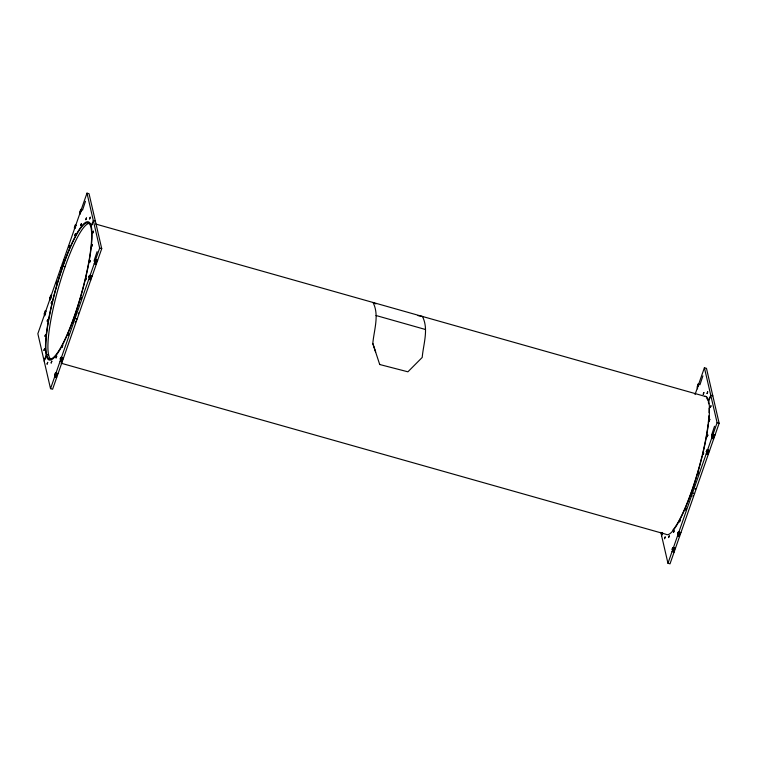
<?xml version="1.0" encoding="UTF-8"?>
<svg xmlns="http://www.w3.org/2000/svg" width="757" height="757" viewBox="0 0 757 757"><rect width="100%" height="100%" fill="white"/><g stroke="black" fill="none" stroke-linecap="round" stroke-linejoin="round"><path stroke-width="1.14" d="M56.983 373.627L56.33 375.519L56.813 373.513M61.421 357.72L60.967 359.386M78.567 312.934L78.387 313.9M375.964 303.907L373.021 302.478C379.55 315.035 373.949 330.194 372.813 343.479L379.721 364.514L407.919 371.81L422.207 357.446C423.343 344.161 428.935 329.002 422.415 316.445L418.044 315.641M693.204 495.513L693.024 496.469M55.942 373.532L55.356 375.217L55.393 372.993L54.788 375.075L55.261 374.157M62.945 358.345L62.434 359.963M90.064 275.917L89.477 277.601L89.733 275.945M678.83 532.521L678.234 534.205L678.281 531.982L677.666 534.073L678.149 533.146M695.295 489.05L695.39 488.549M712.952 434.906L712.299 436.6L712.611 434.934M75.312 227.053L74.754 228.51L75.359 226.636M80.715 211.676C80.99 208.885 79.438 214.865 80.649 211.951M75.728 321.328L75.331 322.567M96.48 261.543L97.038 260.342L96.385 262.367M55.431 374.062L55.611 373.561M57.059 374.242C56.075 377.724 58.28 372.898 57.154 373.996M62.434 358.884L62.613 358.383M95.013 260.834L95.496 259.906L95.004 261.913M662.555 532.483L662.328 533.912L662.725 533.25M678.31 533.06L678.49 532.549M714.069 435.616L713.842 437.035L714.248 435.18M82.504 210.228L85.465 201.296M94.133 260.588L97.095 251.665M699.922 384.83L702.893 375.907M711.552 435.199L714.513 426.267M45.269 310.947L45.704 312.859L44.682 315.783L44.247 313.881L45.269 310.947L46.291 311.241M50.728 295.325L51.164 297.236L50.142 300.16L49.707 298.258L50.728 295.325L51.76 295.618M74.262 227.999L75.284 225.066L76.315 225.359M80.176 214.259L79.731 212.357L80.753 209.424L81.784 209.717M86.989 193.149L37.85 333.714L50.53 388.653L52.593 389.24L101.731 248.675L89.042 193.735L86.989 193.149L99.669 248.097L50.53 388.653M44.19 361.184L45.524 357.219L44.871 359.234M45.552 357.285L46.243 355.326M91.275 226.475L92.609 222.511L91.966 224.526M92.647 222.577L93.329 220.618L95.382 221.205M55.318 376.598L56.34 373.674L57.371 373.967L56.34 376.891L55.318 376.598L54.873 374.696M62.046 357.418L60.778 360.985L61.8 361.278L62.822 358.345L61.8 358.052M90.462 279.276L91.483 276.352L90.462 276.059L89.44 278.983L90.462 279.276L90.026 277.374M95.921 263.663L96.943 260.73L95.921 260.436L94.899 263.37L95.921 263.663L95.486 261.752M699.203 384.329L698.181 384.036L697.15 386.959L697.594 388.871M695.049 394.539L704.407 367.76L706.47 368.347L719.15 423.286L670.011 563.851L667.958 563.265L660.823 532.36M661.618 535.795L662.299 533.846M708.703 401.087L710.038 397.122L709.385 399.138M710.066 397.188L710.747 395.23L712.81 395.816M667.958 563.265L717.097 422.699L704.407 367.76M708.126 450.027L706.858 453.594L707.89 453.888L708.912 450.954L707.88 450.67M713.34 435.048L714.371 435.341L713.349 438.265L712.318 437.981L713.586 434.404M673.768 551.503L674.79 548.57L673.758 548.286L672.736 551.21L673.768 551.503L673.323 549.591L672.292 549.298M679.228 535.88L680.25 532.956L679.218 532.663L678.196 535.587L679.228 535.88L678.783 533.978M695.721 488.776L695.295 489.372M708.789 450.793L708.391 452.658L708.997 450.576M90.935 275.898L90.452 277.904L91.095 275.879M713.813 434.887L713.331 436.893L713.983 434.878M679.691 532.502L679.209 534.508L679.862 532.493M79.731 212.357L80.762 212.641M95.827 224.081L706.432 396.763M376.03 315.508L425.425 329.484M99.669 248.097L101.731 248.675M717.097 422.699L719.15 423.286M95.571 259.802L97.634 260.389M712.999 434.414L715.053 435.001M94.209 263.71L96.271 264.297M711.637 438.322L713.69 438.899M63.039 266.104L65.093 266.691M90.111 275.425L92.174 276.002M707.54 450.037L709.593 450.614M706.413 451.692L707.445 451.976L707.89 453.888M88.749 279.333L90.812 279.91M706.177 453.935L708.23 454.522M49.707 298.258L50.728 298.542M77.157 318.952L75.104 318.375L74.574 316.085M694.585 493.564L692.523 492.987L691.993 490.697M44.247 313.881L45.269 314.174M61.449 357.418L63.512 358.004M678.878 532.029L680.931 532.616M46.584 354.342L48.637 354.929M60.087 361.326L62.15 361.903M677.515 535.937L679.568 536.514M61.024 363.19L665.933 534.262A71.792 13.115 -74.2 0 0 698.929 468.649A71.792 13.115 -74.2 0 0 704.767 396.356M55.99 373.04L58.052 373.617M673.418 547.652L675.471 548.229M54.627 376.939L56.69 377.525M672.055 551.55L674.109 552.137M372.813 343.479L375.671 352.128M712.905 436.363L713.349 438.265M711.873 436.07L712.318 437.981M698.181 384.036L698.616 385.947M379.617 364.032L379.721 364.514M80.753 209.424L81.198 211.335M75.284 225.066L75.728 226.977M62.415 263.436L62.945 265.726M61.364 359.367L61.8 361.278M55.904 374.98L56.34 376.891M706.678 398.305A70.694 12.916 -74.2 0 1 708.032 400.869M708.363 402.071A70.694 12.916 -74.2 0 1 708.684 403.822M709.054 408.137A70.694 12.916 -74.2 0 1 709.054 412.622M708.902 415.83A70.694 12.916 -74.2 0 1 708.249 422.974M708.136 423.967A70.694 12.916 -74.2 0 1 702.231 455.269M701.957 456.357A70.694 12.916 -74.2 0 1 675.064 527.175M674.553 527.903A70.694 12.916 -74.2 0 1 672.878 530.042M50.88 359.187A70.694 12.916 -74.2 0 1 58.904 286.165A70.694 12.916 -74.2 0 1 89.979 223.447M44.644 314.013L45.288 312.319L44.644 314.013M43.972 350.349L44.616 348.646L43.972 350.349M44.994 336.203L45.638 334.509L44.994 336.203M47.199 321.138L47.795 319.445L47.199 321.138M50.104 298.39L50.757 296.697L50.104 298.39M47.095 364.079L47.682 362.385L47.095 364.079M51.202 303.197L51.845 301.504L51.202 303.197M56.245 283.563L56.898 281.859L56.245 283.563M51.164 362.963L51.807 361.259L51.164 362.963M61.099 268.375L61.743 266.672L61.099 268.375M56.056 357.881L56.699 356.187L56.056 357.881M63.616 261.174L64.26 259.481L63.616 261.174M60.21 359.073L60.853 357.38L60.21 359.073M62.083 347.217L62.727 345.514L62.083 347.217M68.849 247.511L69.493 245.817L68.849 247.511M61.752 359.509L62.405 357.815L61.752 359.509M67.96 335.275L68.613 333.582L67.96 335.275M74.877 235.361L75.53 233.658L74.877 235.361M73.032 321.82L73.675 320.126L73.032 321.82M80.753 225.397L81.396 223.694L80.753 225.397M75.814 313.852L76.457 312.158L75.814 313.852M85.815 219.681L86.402 217.988L85.815 219.681M80.441 299.356L81.027 297.662L80.441 299.356M85.607 279.976L86.26 278.283L85.607 279.976M89.667 218.934L90.263 217.24L89.667 218.934M88.872 277.081L89.515 275.378L88.872 277.081M89.761 262.149L90.414 260.446L89.761 262.149M91.739 246.432L92.382 244.738L91.739 246.432M92.893 232.901L93.49 231.216L92.893 232.901M90.935 277.658L91.578 275.964L90.935 277.658M94.332 261.458L94.975 259.765L94.332 261.458M95.874 261.894L96.517 260.2L95.874 261.894M664.514 538.691L665.166 536.987L664.514 538.691M668.592 537.565L669.235 535.871L668.592 537.565M672.178 549.298L672.822 547.604L672.178 549.298M673.475 532.493L674.118 530.799L673.475 532.493M672.689 549.45L673.276 547.756L672.689 549.45M673.721 549.733L674.364 548.04L673.721 549.733M674.232 549.885L674.828 548.191L674.232 549.885M679.502 521.819L680.146 520.125L679.502 521.819M679.691 534.262L680.278 532.578L679.691 534.262M685.388 509.887L686.031 508.184L685.388 509.887M697.557 387.101L698.2 385.408L697.557 387.101M690.45 496.431L691.046 494.737L690.45 496.431M693.242 488.464L693.885 486.77L693.242 488.464M697.859 473.958L698.512 472.264L697.859 473.958M703.234 394.293L703.878 392.599L703.234 394.293M707.095 393.536L707.681 391.852L707.095 393.536M703.035 454.588L703.679 452.894L703.035 454.588M707.189 436.751L707.833 435.057L707.189 436.751M706.3 451.683L706.943 449.989L706.3 451.683M706.811 451.834L707.454 450.141L706.811 451.834M709.158 421.043L709.801 419.35L709.158 421.043M710.321 407.512L710.965 405.818L710.321 407.512M707.842 452.128L708.486 450.424L707.842 452.128M711.76 436.07L712.403 434.376L711.76 436.07M68.546 331.273A70.694 12.916 -74.2 0 0 88.701 223.211A70.694 12.916 -74.2 0 0 49.035 318.233A70.694 12.916 -74.2 0 0 68.546 331.273M68.546 331.907A71.792 13.115 -74.2 0 0 89.004 222.161A71.792 13.115 -74.2 0 0 48.722 318.65A71.792 13.115 -74.2 0 0 68.546 331.907"/></g></svg>
